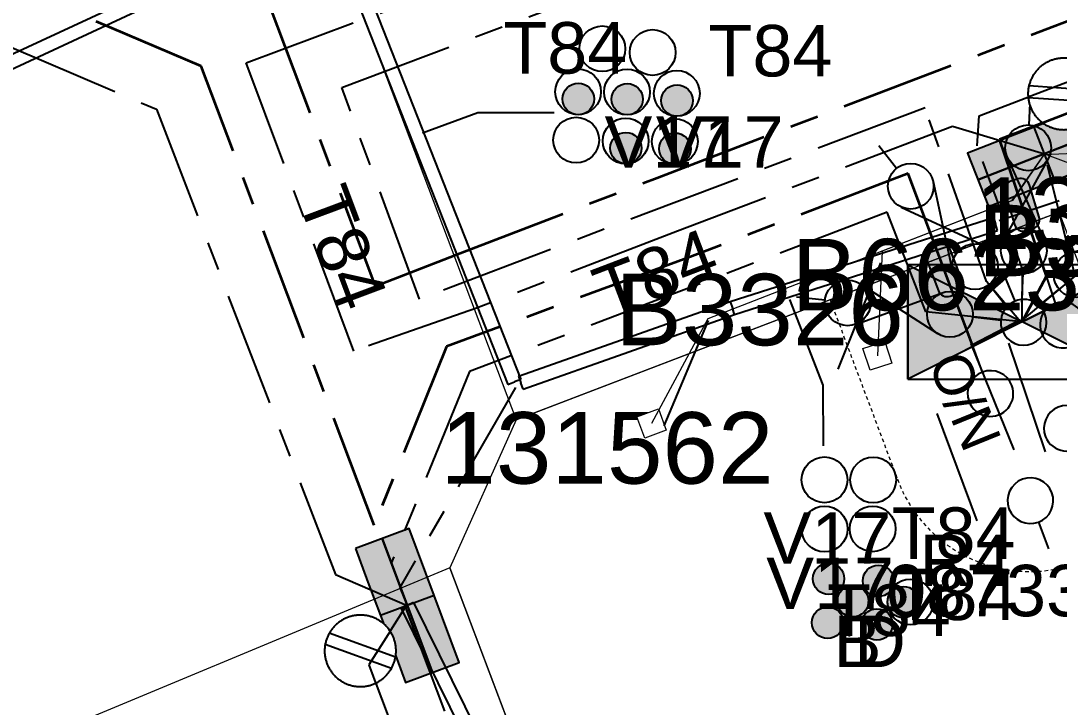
# Model space of a CAD drawing. Header units: metres. Extents: x 0 to 310918, y 0 to 6270107.
# Drawn here: x 310169.14 to 310205.46, y 6269741.72 to 6269765.73 of the extents above; entities that cross this region are included whole.
import ezdxf
from ezdxf import colors
from ezdxf.entities.mleader import LeaderData, LeaderLine
from ezdxf.enums import TextEntityAlignment as Align
from ezdxf.math import Vec2, Vec3

# ---------------------------------------------------------------- set-up
doc = ezdxf.new("R2010")
doc.units = ezdxf.units.M
for name, pattern in [('Cable Exist UG', [7, 4, -1, 1, -1]), ('DASHED', [19.05, 12.7, -6.35]), ('HIDDEN2', [0.1875, 0.125, -0.0625]), ('PHANTOMX2', [6.6, 3, -0.75, 0.2, -0.75, 0.2, -0.75, 0.2, -0.75])]:
    doc.linetypes.add(name, pattern=pattern)
doc.layers.get('0').update_dxf_attribs({"color": 6})
doc.layers.add('_User Miscellaneous12', color=252, linetype='Continuous', lineweight=13, plot=False, transparency=0.75)
for name, color, linetype, lineweight in [('_User_HV_Exist', 1, 'Continuous', 35), ('Cadastre Buildings_SP_EXT', 78, 'Continuous', 15), ('Cadastre Developer_SP_NEW', 92, 'Continuous', 15), ('Cadastre Other Property_SP_EXT', 138, 'DASHED', 15), ('Cadastre Roads_SP_EXT', 218, 'Continuous', 15), ('Mains_HV_EXT', 13, 'Continuous', 25), ('Mains_LV_EXT', 163, 'Continuous', 25), ('Mains_LV_SL_EXT', 135, 'Continuous', 25), ('Services_SP_EXT', 42, 'PHANTOMX2', 20)]:
    doc.layers.add(name, color=color, linetype=linetype, lineweight=lineweight)
for name, color, linetype in [('Duct_SP_EXT', 30, 'Continuous'), ('Equip_HV_EXT', 7, 'Continuous'), ('Equip_LV_EXT', 7, 'Continuous'), ('Sub_SP_EXT', 7, 'Continuous'), ('SupportsUG_SP_LV_EXT', 7, 'Continuous'), ('Trench_SP_EXT', 7, 'Continuous')]:
    doc.layers.add(name, color=color, linetype=linetype)
doc.styles.add('iecARIAL', font='arial.ttf', dxfattribs={"height": 2})
doc.styles.get("Standard").update_dxf_attribs({"font": 'arial.ttf'})
doc.styles.add('SWITCH_LABEL', font='arial.ttf', dxfattribs={"height": 2})

# ---------------------------------------------------------------- blocks, each defined once
blk = doc.blocks.new('SUB_PADMOUNT_EXT')
at = {"ltscale": 10}
h = blk.add_hatch(color=256, dxfattribs=at)
h.dxf.hatch_style = 1
h.paths.add_polyline_path([(4, -2), (0, 0), (4, 2)])
h.paths.add_polyline_path([(-4, -2), (-4, 2), (0, 0)])
blk.add_line((4, 2), (-4, -2))
blk.add_lwpolyline([(-4, -2), (4, -2), (4, 2), (-4, 2)], close=True)
at = {"ltscale": 10, "flags": 128}
for points in [[(-4, -2), (-4, 2), (0, 0)], [(4, -2), (0, 0), (4, 2)]]:
    blk.add_lwpolyline(points, close=True, dxfattribs=at)
at = {"flags": 8}
blk.add_attdef('ASSET_NUM', text='', height=2.5, dxfattribs=at).set_placement((0, 5), align=Align.MIDDLE_CENTER)
for tag, flags, p in [('STREET_CODE', 9, (1.5, 0)), ('OPERATING_VOLTAGE', 9, (1.5, -0.4)), ('NO_PHASES', 9, (1.5, -0.2)), ('ORIENTATION', 9, (1.5, -0.6)), ('OWNED_BY', 9, (1.5, -0.8)), ('OPERATED_BY', 9, (1.5, -1)), ('CONSTRUCTED_VOLTAGE', 9, (1.5, -1.4)), ('MAINTAINED_BY', 9, (1.5, -1.2)), ('SECONDARY_VOLTAGE', 9, (1.5, -1.6)), ('STATE', 9, (1.5, -1.8)), ('SUBSTATION_TYPE', 9, (1.5, -2.2)), ('PARENT', 9, (1.5, -2)), ('USAGE', 9, (1.5, -2.4)), ('LEGEND', 9, (1.5, -2.6)), ('SUBURB', 9, (1.5, -2.8)), ('STREETNAME', 9, (1.5, -3)), ('LOCATION', 9, (1.5, -3.2)), ('Z', 1, (1.5, -3.6)), ('NOTES', 9, (1.5, -3.4))]:
    blk.add_attdef(tag, text='', height=0.2, dxfattribs=dict(flags=flags)).set_placement(p, align=Align.MIDDLE_LEFT)
blk = doc.blocks.new('PILLAR_EXT')
blk.add_hatch(color=256).paths.add_polyline_path([(-2.5, 1), (-2.5, -1), (2.5, -1), (2.5, 1)])
for p, q in [((0, 1), (0, -1)), ((-2.5, 0), (2.5, 0))]:
    blk.add_line(p, q)
at = {"ltscale": 10}
blk.add_line((2.5, 0), (-2.5, 0), dxfattribs=at)
blk.add_lwpolyline([(-2.5, -1), (-1.25, -1), (1.25, -1), (2.5, -1), (2.5, 1), (-2.5, 1)], close=True)
at = {"width": 0.9, "flags": 8}
blk.add_attdef('ASSET_NUM', text='', height=2, rotation=90, dxfattribs=at).set_placement((-2, 4), align=Align.MIDDLE_LEFT)
for tag, p, flags in [('OWNED_BY', (0, -0.2), 9), ('STATE', (0, -0.4), 9), ('SUPPORT_TYPE', (0, -0.6), 9), ('USAGE', (0, -0.8), 9), ('LEGEND', (0, -1), 9), ('LOCATION', (0, -1.2), 9), ('NOTES', (0, -1.4), 9), ('PARENT', (0, -1.6), 9), ('STREETNAME', (0, -1.8), 9), ('SUBURB', (0, -2), 1)]:
    blk.add_attdef(tag, p, '', height=0.2, dxfattribs=dict(flags=flags))
blk = doc.blocks.new('DUCT_EXT')
blk.add_circle((0, 0.8), 0.8)
at = {"flags": 1}
blk.add_attdef('Z', (0, 0), '', height=0.2, dxfattribs=at)
at = {"flags": 9}
for tag, p in [('DUCT_CODE', (0, 0)), ('XSECT_TYPE', (0, -0.2)), ('FB_REFERENCE', (0, -0.4)), ('STATE', (0, -0.6)), ('NOTES', (0, -0.8))]:
    blk.add_attdef(tag, text='', height=0.2, dxfattribs=at).set_placement(p, align=Align.MIDDLE_LEFT)
blk = doc.blocks.new('CCP_EXT')
at = {"flags": 9}
for tag, p in [('OWNED_BY', (0, -1)), ('USAGE', (0, -1.2)), ('LEGEND', (0, -1.4)), ('STATE', (0, -1.8)), ('LIFE_SUPPORT', (0, -1.6)), ('NOTES', (0, -2))]:
    blk.add_attdef(tag, text='', height=0.2, dxfattribs=at).set_placement(p, align=Align.MIDDLE_LEFT)
at = {"transparency": 33554651}
blk.add_wipeout([(0, 0.566), (0.566, 0), (0, -0.566), (-0.566, 0)], dxfattribs=at)
blk.add_lwpolyline([(-0.566, 0), (0, 0.566), (0.566, 0), (0, -0.566), (-0.566, 0)])
at = {"flags": 1}
blk.add_attdef('Z', (0, 0), '', height=0.2, dxfattribs=at)
at = {"flags": 9}
for tag, p in [('CCP_TYPE', (0, 0)), ('CONSTRUCTED_VOLTAGE', (0, -0.2)), ('NO_PHASES', (0, -0.4)), ('OPERATING_VOLTAGE', (0, -0.6)), ('ORIENTATION', (0, -0.8))]:
    blk.add_attdef(tag, text='', height=0.2, dxfattribs=at).set_placement(p, align=Align.MIDDLE_LEFT)
blk = doc.blocks.new('HV_STJ_EXT')
h = blk.add_hatch(color=256)
edge = h.paths.add_edge_path()
edge.add_ellipse((-0.586, 0.131), major_axis=(0.226, 0.226), ratio=1, start_angle=45, end_angle=135)
edge.add_line((-0.906, 0.131), (-0.906, -0.131))
edge.add_ellipse((-0.586, -0.131), major_axis=(0.226, 0.226), ratio=1, start_angle=135, end_angle=225)
edge.add_line((-0.586, -0.451), (0.586, -0.451))
edge.add_ellipse((0.586, -0.131), major_axis=(-0.226, 0.226), ratio=1, start_angle=135, end_angle=225)
edge.add_line((0.906, -0.131), (0.906, 0.131))
edge.add_ellipse((0.586, 0.131), major_axis=(-0.226, 0.226), ratio=1, start_angle=225, end_angle=315)
edge.add_line((0.586, 0.451), (-0.586, 0.451))
blk.add_lwpolyline([(-0.906, 0.131), (-0.906, -0.131, 0.414214), (-0.586, -0.451), (0.586, -0.451, 0.414214), (0.906, -0.131), (0.906, 0.131, 0.414214), (0.586, 0.451), (-0.586, 0.451, 0.414214)], format="xyb", close=True)
for tag, flags, p in [('ORIENTATION', 9, (1.5, 0)), ('USAGE', 9, (1.5, -0.2)), ('LEGEND', 9, (1.5, -0.4)), ('Z', 1, (1.5, -0.8)), ('NOTES', 9, (1.5, -0.6))]:
    blk.add_attdef(tag, text='', height=0.2, dxfattribs=dict(flags=flags)).set_placement(p, align=Align.MIDDLE_LEFT)
blk = doc.blocks.new('LV_UG_DFUSE_CLOSED_EXT')
for points in [[(5.04, 0.726), (2.156, -0.717)], [(5.049, -0.707), (2.156, 0.717)], [(1, 0), (0, 0)], [(6.2, 0.013), (7.2, 0.013)]]:
    blk.add_lwpolyline(points)
for centre in [(1.8, 0), (5.4, 0.011)]:
    blk.add_circle(centre, 0.8)
at = {"flags": 9}
for tag, p in [('ACTUAL_STATUS', (0, 0)), ('CONSTRUCTED_VOLTAGE', (0, -0.2)), ('NO_PHASES', (0, -0.4)), ('OPERATING_VOLTAGE', (0, -0.6)), ('ORIENTATION', (0, -0.8)), ('STATE', (0, -1)), ('SWITCH_TYPE', (0, -1.2)), ('USAGE', (0, -1.4)), ('NOTES', (0, -1.6))]:
    blk.add_attdef(tag, text='', height=0.2, dxfattribs=at).set_placement(p, align=Align.MIDDLE_LEFT)
at = {"flags": 1}
blk.add_attdef('Z', (0, 0), '', height=0.2, dxfattribs=at)
blk = doc.blocks.new('LV_UG_LINKS_CLOSED_EXT')
at = {"layer": 'Equip_LV_EXT'}
for tag, flags, p in [('ACTUAL_STATUS', 9, (3, -2)), ('CONSTRUCTED_VOLTAGE', 9, (3, -2.2)), ('OPERATING_VOLTAGE', 9, (3, -2.6)), ('NO_PHASES', 9, (3, -2.4)), ('ORIENTATION', 9, (3, -2.8)), ('STATE', 9, (3, -3)), ('SWITCH_TYPE', 9, (3, -3.2)), ('USAGE', 9, (3, -3.4)), ('NOTES', 9, (3, -3.6)), ('OWNED_BY', 9, (3, -3.8)), ('OPERATED_BY', 9, (3, -4)), ('MAINTAINED_BY', 9, (3, -4.2)), ('NUMBER_OF_PHASES', 9, (3, -4.4)), ('TYPE', 9, (3, -4.6)), ('Z', 1, (3, -4.8))]:
    blk.add_attdef(tag, text='', height=0.2, dxfattribs=dict(at, flags=flags)).set_placement(p, align=Align.MIDDLE_LEFT)
at = {"transparency": 33554651}
blk.add_wipeout([(4, 1.25), (3.969, 1.25), (3.939, 1.248), (3.908, 1.247), (3.877, 1.244), (3.847, 1.241), (3.817, 1.236), (3.786, 1.232), (3.756, 1.226), (3.726, 1.22), (3.696, 1.213), (3.667, 1.205), (3.637, 1.196), (3.608, 1.187), (3.579, 1.177), (3.55, 1.166), (3.522, 1.155), (3.493, 1.143), (3.466, 1.13), (3.438, 1.117), (3.411, 1.102), (3.384, 1.088), (3.357, 1.072), (3.331, 1.056), (3.306, 1.039), (3.28, 1.022), (3.255, 1.004), (3.231, 0.985), (3.207, 0.966), (3.184, 0.947), (3.161, 0.926), (3.138, 0.905), (3.116, 0.884), (3.095, 0.862), (3.074, 0.839), (3.053, 0.816), (3.034, 0.793), (3.015, 0.769), (2.996, 0.745), (2.978, 0.72), (2.961, 0.694), (2.944, 0.669), (2.928, 0.643), (2.912, 0.616), (2.898, 0.589), (2.883, 0.562), (2.87, 0.534), (2.857, 0.507), (2.845, 0.478), (2.834, 0.45), (2.823, 0.421), (2.813, 0.392), (2.804, 0.363), (2.795, 0.333), (2.787, 0.304), (2.78, 0.274), (2.774, 0.244), (2.768, 0.214), (2.764, 0.183), (2.759, 0.153), (2.756, 0.123), (2.753, 0.092), (2.752, 0.061), (2.75, 0.031), (2.75, 0), (2.75, -0.031), (2.752, -0.061), (2.753, -0.092), (2.756, -0.123), (2.759, -0.153), (2.764, -0.183), (2.768, -0.214), (2.774, -0.244), (2.78, -0.274), (2.787, -0.304), (2.795, -0.333), (2.804, -0.363), (2.813, -0.392), (2.823, -0.421), (2.834, -0.45), (2.845, -0.478), (2.857, -0.507), (2.87, -0.534), (2.883, -0.562), (2.898, -0.589), (2.912, -0.616), (2.928, -0.643), (2.944, -0.669), (2.961, -0.694), (2.978, -0.72), (2.996, -0.745), (3.015, -0.769), (3.034, -0.793), (3.053, -0.816), (3.074, -0.839), (3.095, -0.862), (3.116, -0.884), (3.138, -0.905), (3.161, -0.926), (3.184, -0.947), (3.207, -0.966), (3.231, -0.985), (3.255, -1.004), (3.28, -1.022), (3.306, -1.039), (3.331, -1.056), (3.357, -1.072), (3.384, -1.088), (3.411, -1.102), (3.438, -1.117), (3.466, -1.13), (3.493, -1.143), (3.522, -1.155), (3.55, -1.166), (3.579, -1.177), (3.608, -1.187), (3.637, -1.196), (3.667, -1.205), (3.696, -1.213), (3.726, -1.22), (3.756, -1.226), (3.786, -1.232), (3.817, -1.236), (3.847, -1.241), (3.877, -1.244), (3.908, -1.247), (3.939, -1.248), (3.969, -1.25), (4, -1.25), (4.031, -1.25), (4.061, -1.248), (4.092, -1.247), (4.123, -1.244), (4.153, -1.241), (4.183, -1.236), (4.214, -1.232), (4.244, -1.226), (4.274, -1.22), (4.304, -1.213), (4.333, -1.205), (4.363, -1.196), (4.392, -1.187), (4.421, -1.177), (4.45, -1.166), (4.478, -1.155), (4.507, -1.143), (4.534, -1.13), (4.562, -1.117), (4.589, -1.102), (4.616, -1.088), (4.643, -1.072), (4.669, -1.056), (4.694, -1.039), (4.72, -1.022), (4.745, -1.004), (4.769, -0.985), (4.793, -0.966), (4.816, -0.947), (4.839, -0.926), (4.862, -0.905), (4.884, -0.884), (4.905, -0.862), (4.926, -0.839), (4.947, -0.816), (4.966, -0.793), (4.985, -0.769), (5.004, -0.745), (5.022, -0.72), (5.039, -0.694), (5.056, -0.669), (5.072, -0.643), (5.088, -0.616), (5.102, -0.589), (5.117, -0.562), (5.13, -0.534), (5.143, -0.507), (5.155, -0.478), (5.166, -0.45), (5.177, -0.421), (5.187, -0.392), (5.196, -0.363), (5.205, -0.333), (5.213, -0.304), (5.22, -0.274), (5.226, -0.244), (5.232, -0.214), (5.236, -0.183), (5.241, -0.153), (5.244, -0.123), (5.247, -0.092), (5.248, -0.061), (5.25, -0.031), (5.25, 0), (5.25, 0.031), (5.248, 0.061), (5.247, 0.092), (5.244, 0.123), (5.241, 0.153), (5.236, 0.183), (5.232, 0.214), (5.226, 0.244), (5.22, 0.274), (5.213, 0.304), (5.205, 0.333), (5.196, 0.363), (5.187, 0.392), (5.177, 0.421), (5.166, 0.45), (5.155, 0.478), (5.143, 0.507), (5.13, 0.534), (5.117, 0.562), (5.102, 0.589), (5.088, 0.616), (5.072, 0.643), (5.056, 0.669), (5.039, 0.694), (5.022, 0.72), (5.004, 0.745), (4.985, 0.769), (4.966, 0.793), (4.947, 0.816), (4.926, 0.839), (4.905, 0.862), (4.884, 0.884), (4.862, 0.905), (4.839, 0.926), (4.816, 0.947), (4.793, 0.966), (4.769, 0.985), (4.745, 1.004), (4.72, 1.022), (4.694, 1.039), (4.669, 1.056), (4.643, 1.072), (4.616, 1.088), (4.589, 1.102), (4.562, 1.117), (4.534, 1.13), (4.507, 1.143), (4.478, 1.155), (4.45, 1.166), (4.421, 1.177), (4.392, 1.187), (4.363, 1.196), (4.333, 1.205), (4.304, 1.213), (4.274, 1.22), (4.244, 1.226), (4.214, 1.232), (4.183, 1.236), (4.153, 1.241), (4.123, 1.244), (4.092, 1.247), (4.061, 1.248), (4.031, 1.25)], dxfattribs=at).dxf.layer = 'Equip_LV_EXT'
at = {"layer": 'Equip_LV_EXT'}
for p, q in [((3.792, 1.232), (3.792, -1.232)), ((4.208, 1.232), (4.208, -1.232))]:
    blk.add_line(p, q, dxfattribs=at)
at = {"layer": 'Equip_LV_EXT', "flags": 128}
blk.add_lwpolyline([(4, 1.25), (3.969, 1.25), (3.939, 1.248), (3.908, 1.247), (3.877, 1.244), (3.847, 1.241), (3.817, 1.236), (3.786, 1.232), (3.756, 1.226), (3.726, 1.22), (3.696, 1.213), (3.667, 1.205), (3.637, 1.196), (3.608, 1.187), (3.579, 1.177), (3.55, 1.166), (3.522, 1.155), (3.493, 1.143), (3.466, 1.13), (3.438, 1.117), (3.411, 1.102), (3.384, 1.088), (3.357, 1.072), (3.331, 1.056), (3.306, 1.039), (3.28, 1.022), (3.255, 1.004), (3.231, 0.985), (3.207, 0.966), (3.184, 0.947), (3.161, 0.926), (3.138, 0.905), (3.116, 0.884), (3.095, 0.862), (3.074, 0.839), (3.053, 0.816), (3.034, 0.793), (3.015, 0.769), (2.996, 0.745), (2.978, 0.72), (2.961, 0.694), (2.944, 0.669), (2.928, 0.643), (2.912, 0.616), (2.898, 0.589), (2.883, 0.562), (2.87, 0.534), (2.857, 0.507), (2.845, 0.478), (2.834, 0.45), (2.823, 0.421), (2.813, 0.392), (2.804, 0.363), (2.795, 0.333), (2.787, 0.304), (2.78, 0.274), (2.774, 0.244), (2.768, 0.214), (2.764, 0.183), (2.759, 0.153), (2.756, 0.123), (2.753, 0.092), (2.752, 0.061), (2.75, 0.031), (2.75, 0), (2.75, -0.031), (2.752, -0.061), (2.753, -0.092), (2.756, -0.123), (2.759, -0.153), (2.764, -0.183), (2.768, -0.214), (2.774, -0.244), (2.78, -0.274), (2.787, -0.304), (2.795, -0.333), (2.804, -0.363), (2.813, -0.392), (2.823, -0.421), (2.834, -0.45), (2.845, -0.478), (2.857, -0.507), (2.87, -0.534), (2.883, -0.562), (2.898, -0.589), (2.912, -0.616), (2.928, -0.643), (2.944, -0.669), (2.961, -0.694), (2.978, -0.72), (2.996, -0.745), (3.015, -0.769), (3.034, -0.793), (3.053, -0.816), (3.074, -0.839), (3.095, -0.862), (3.116, -0.884), (3.138, -0.905), (3.161, -0.926), (3.184, -0.947), (3.207, -0.966), (3.231, -0.985), (3.255, -1.004), (3.28, -1.022), (3.306, -1.039), (3.331, -1.056), (3.357, -1.072), (3.384, -1.088), (3.411, -1.102), (3.438, -1.117), (3.466, -1.13), (3.493, -1.143), (3.522, -1.155), (3.55, -1.166), (3.579, -1.177), (3.608, -1.187), (3.637, -1.196), (3.667, -1.205), (3.696, -1.213), (3.726, -1.22), (3.756, -1.226), (3.786, -1.232), (3.817, -1.236), (3.847, -1.241), (3.877, -1.244), (3.908, -1.247), (3.939, -1.248), (3.969, -1.25), (4, -1.25), (4.031, -1.25), (4.061, -1.248), (4.092, -1.247), (4.123, -1.244), (4.153, -1.241), (4.183, -1.236), (4.214, -1.232), (4.244, -1.226), (4.274, -1.22), (4.304, -1.213), (4.333, -1.205), (4.363, -1.196), (4.392, -1.187), (4.421, -1.177), (4.45, -1.166), (4.478, -1.155), (4.507, -1.143), (4.534, -1.13), (4.562, -1.117), (4.589, -1.102), (4.616, -1.088), (4.643, -1.072), (4.669, -1.056), (4.694, -1.039), (4.72, -1.022), (4.745, -1.004), (4.769, -0.985), (4.793, -0.966), (4.816, -0.947), (4.839, -0.926), (4.862, -0.905), (4.884, -0.884), (4.905, -0.862), (4.926, -0.839), (4.947, -0.816), (4.966, -0.793), (4.985, -0.769), (5.004, -0.745), (5.022, -0.72), (5.039, -0.694), (5.056, -0.669), (5.072, -0.643), (5.088, -0.616), (5.102, -0.589), (5.117, -0.562), (5.13, -0.534), (5.143, -0.507), (5.155, -0.478), (5.166, -0.45), (5.177, -0.421), (5.187, -0.392), (5.196, -0.363), (5.205, -0.333), (5.213, -0.304), (5.22, -0.274), (5.226, -0.244), (5.232, -0.214), (5.236, -0.183), (5.241, -0.153), (5.244, -0.123), (5.247, -0.092), (5.248, -0.061), (5.25, -0.031), (5.25, 0), (5.25, 0.031), (5.248, 0.061), (5.247, 0.092), (5.244, 0.123), (5.241, 0.153), (5.236, 0.183), (5.232, 0.214), (5.226, 0.244), (5.22, 0.274), (5.213, 0.304), (5.205, 0.333), (5.196, 0.363), (5.187, 0.392), (5.177, 0.421), (5.166, 0.45), (5.155, 0.478), (5.143, 0.507), (5.13, 0.534), (5.117, 0.562), (5.102, 0.589), (5.088, 0.616), (5.072, 0.643), (5.056, 0.669), (5.039, 0.694), (5.022, 0.72), (5.004, 0.745), (4.985, 0.769), (4.966, 0.793), (4.947, 0.816), (4.926, 0.839), (4.905, 0.862), (4.884, 0.884), (4.862, 0.905), (4.839, 0.926), (4.816, 0.947), (4.793, 0.966), (4.769, 0.985), (4.745, 1.004), (4.72, 1.022), (4.694, 1.039), (4.669, 1.056), (4.643, 1.072), (4.616, 1.088), (4.589, 1.102), (4.562, 1.117), (4.534, 1.13), (4.507, 1.143), (4.478, 1.155), (4.45, 1.166), (4.421, 1.177), (4.392, 1.187), (4.363, 1.196), (4.333, 1.205), (4.304, 1.213), (4.274, 1.22), (4.244, 1.226), (4.214, 1.232), (4.183, 1.236), (4.153, 1.241), (4.123, 1.244), (4.092, 1.247), (4.061, 1.248), (4.031, 1.25)], close=True, dxfattribs=at)
blk = doc.blocks.new('SWG_HOLEC_SU_EXT')
blk.add_line((1.8, -2), (5.8, -2))
for points in [[(1.8, -0.8, 1), (1.8, 0.8, 1)], [(5.8, -0.8, 1), (5.8, 0.8, 1)]]:
    blk.add_lwpolyline(points, format="xyb", close=True)
for points in [[(1, 0), (0, 0)], [(6.6, 0), (7.6, 0)]]:
    blk.add_lwpolyline(points)
at = {"style": 'SWITCH_LABEL', "flags": 8}
blk.add_attdef('ASSET_NUM', text='', height=2.5, rotation=179.9544, dxfattribs=at).set_placement((-2.4, 0), align=Align.MIDDLE_LEFT)
at = {"flags": 1}
blk.add_attdef('Z', (0, 0), '', height=0.2, dxfattribs=at)
at = {"flags": 9}
for tag, p in [('ACTUAL_STATUS', (0, -0.4)), ('CONSTRUCTED_VOLTAGE', (0, -0.6)), ('NO_PHASES', (0, -0.8)), ('OPERATING_VOLTAGE', (0, -1)), ('ORIENTATION', (0, -1.2)), ('OWNED_BY', (0, -1.4)), ('STATE', (0, -1.8)), ('PARENT', (0, -1.6)), ('SWITCH_TYPE', (0, -2)), ('USAGE', (0, -2.2)), ('STREETNAME', (0, -2.6)), ('LOCATION', (0, -2.4)), ('SUBURB', (0, -2.8)), ('NOTES', (0, -3))]:
    blk.add_attdef(tag, text='', height=0.2, dxfattribs=at).set_placement(p, align=Align.MIDDLE_LEFT)
at = {"style": 'SWITCH_LABEL', "flags": 9}
blk.add_attdef('STREET_CODE', text='', height=0.2, dxfattribs=at).set_placement((0, -0.2), align=Align.MIDDLE_LEFT)
blk = doc.blocks.new('SWG_HOLEC_SU_NO_EXT')
blk.add_line((1.8, -2), (5.8, -2))
for points in [[(1.8, -0.8, 1), (1.8, 0.8, 1)], [(5.8, -0.8, 1), (5.8, 0.8, 1)]]:
    blk.add_lwpolyline(points, format="xyb", close=True)
for points in [[(1, 0), (0, 0)], [(6.6, 0), (7.6, 0)]]:
    blk.add_lwpolyline(points)
at = {"insert": (5.311, -3.639), "char_height": 1.4, "width": 3.88632, "attachment_point": 1, "rotation": 180}
blk.add_mtext('{\\fArial|b0|i0|c0|p34;N/O}', dxfattribs=at)
at = {"style": 'SWITCH_LABEL', "flags": 8}
blk.add_attdef('ASSET_NUM', text='', height=2.5, rotation=179.9544, dxfattribs=at).set_placement((-2.4, 0), align=Align.MIDDLE_LEFT)
at = {"flags": 1}
blk.add_attdef('Z', (0, 0), '', height=0.2, dxfattribs=at)
at = {"flags": 9}
for tag, p in [('ACTUAL_STATUS', (0, -0.4)), ('CONSTRUCTED_VOLTAGE', (0, -0.6)), ('NO_PHASES', (0, -0.8)), ('OPERATING_VOLTAGE', (0, -1)), ('ORIENTATION', (0, -1.2)), ('OWNED_BY', (0, -1.4)), ('STATE', (0, -1.8)), ('PARENT', (0, -1.6)), ('SWITCH_TYPE', (0, -2)), ('USAGE', (0, -2.2)), ('STREETNAME', (0, -2.6)), ('LOCATION', (0, -2.4)), ('SUBURB', (0, -2.8)), ('NOTES', (0, -3))]:
    blk.add_attdef(tag, text='', height=0.2, dxfattribs=at).set_placement(p, align=Align.MIDDLE_LEFT)
at = {"style": 'SWITCH_LABEL', "flags": 9}
blk.add_attdef('STREET_CODE', text='', height=0.2, dxfattribs=at).set_placement((0, -0.2), align=Align.MIDDLE_LEFT)
blk = doc.blocks.new('CABLE_LARGE_EXT')
h = blk.add_hatch(color=256)
edge = h.paths.add_edge_path()
edge.add_arc((0, 0.55), 0.55, 0, 360)
blk.add_circle((0, 0.55), 0.55)
at = {"flags": 1}
blk.add_attdef('Z', (0, 0), '', height=0.2, dxfattribs=at)
at = {"flags": 9}
for tag, p in [('COND_CODE', (0, 0)), ('STATE', (0, -0.4)), ('FB_REFERENCE', (0, -0.2)), ('XSECT_SIZE', (0, -0.6)), ('NOTES', (0, -0.8))]:
    blk.add_attdef(tag, text='', height=0.2, dxfattribs=at).set_placement(p, align=Align.MIDDLE_LEFT)

msp = doc.modelspace()

# ---------------------------------------------------------------- linework, layer by layer
at = {"layer": '_User Miscellaneous12'}
msp.add_lwpolyline([(310204.941, 6269761.078), (310211.24, 6269758.717)], dxfattribs=at)
at = {"layer": '_User_HV_Exist', "linetype": 'Cable Exist UG'}
for points in [[(310204.159, 6269755.2), (310205.006, 6269756.796), (310204.152, 6269759.292)], [(310204.097, 6269755.262), (310202.422, 6269754.381), (310201.442, 6269756.996)]]:
    msp.add_lwpolyline(points, dxfattribs=at)
at = {"layer": 'Cadastre Roads_SP_EXT', "linetype": 'Continuous'}
msp.add_lwpolyline([(310184.149, 6269746.601), (310167.733, 6269739.773), (310174.832, 6269720.996), (310184.724, 6269724.78), (310197.132, 6269692.318), (310203.42, 6269695.628), (310184.149, 6269746.601)], close=True, dxfattribs=at)
at = {"layer": 'Duct_SP_EXT'}
for p, q in [((310162.298, 6269761.517), (310177.299, 6269768.517)), ((310162.501, 6269761.083), (310177.502, 6269768.083)), ((310180.923, 6269767.688), (310186.623, 6269753.188)), ((310180.477, 6269767.512), (310186.177, 6269753.012)), ((310193.949, 6269755.911), (310203.151, 6269758.854)), ((310203.151, 6269758.854), (310203.224, 6269758.626)), ((310203.297, 6269758.397), (310203.224, 6269758.626)), ((310194.102, 6269755.456), (310203.297, 6269758.397)), ((310186.551, 6269753.297), (310193.949, 6269755.911)), ((310193.949, 6269755.911), (310194.025, 6269755.684)), ((310194.102, 6269755.456), (310194.025, 6269755.684)), ((310186.711, 6269752.844), (310194.102, 6269755.456)), ((310186.177, 6269753.012), (310186.4, 6269753.1)), ((310186.623, 6269753.188), (310186.4, 6269753.1)), ((310186.551, 6269753.297), (310186.631, 6269753.07)), ((310186.711, 6269752.844), (310186.631, 6269753.07)), ((310182.873, 6269745.388), (310189.881, 6269731.175))]:
    msp.add_line(p, q, dxfattribs=at)
for points in [[(310187.79, 6269762.511), (310185.118, 6269762.511), (310183.194, 6269761.8)], [(310197.21, 6269750.863), (310197.197, 6269752.985), (310196.036, 6269755.977)], [(310198.118, 6269744.196), (310198.123, 6269744.993)]]:
    msp.add_lwpolyline(points, dxfattribs=at)
at = {"layer": 'Mains_HV_EXT', "linetype": 'Cable Exist UG'}
for points in [[(310204.159, 6269755.2), (310205.006, 6269756.796), (310204.152, 6269759.292)], [(310204.097, 6269755.262), (310202.422, 6269754.381), (310201.442, 6269756.996)]]:
    msp.add_lwpolyline(points, dxfattribs=at)
at = {"layer": 'Mains_LV_EXT', "linetype": 'Cable Exist UG'}
msp.add_lwpolyline([(310204.097, 6269755.199), (310206.014, 6269756.799), (310204.941, 6269761.078)], dxfattribs=at)
at = {"layer": 'Trench_SP_EXT', "linetype": 'Cable Exist UG'}
for points in [[(310205.455, 6269759.438), (310203.351, 6269758.735)], [(310204.267, 6269759.005), (310204.55, 6269758.304)], [(310186.436, 6269752.9), (310182.392, 6269745.907), (310182.657, 6269745.282)]]:
    msp.add_lwpolyline(points, dxfattribs=at)

# ---------------------------------------------------------------- block references
at = {"layer": 'Duct_SP_EXT'}
for name, p, rotation in [('DUCT_EXT', (310189.482, 6269763.95), 0.4163618577934472), ('DUCT_EXT', (310191.241, 6269763.819), 0.4163618577934472), ('DUCT_EXT', (310188.636, 6269762.445), 0.4163618577934472), ('DUCT_EXT', (310190.346, 6269762.437), 0.4163618577934472), ('DUCT_EXT', (310192.088, 6269762.39), 0.4163618577934472), ('DUCT_EXT', (310188.568, 6269760.757), 0.4163618577934472), ('DUCT_EXT', (310190.3, 6269760.726), 0.4163618577934472), ('DUCT_EXT', (310192.019, 6269760.705), 0.4163618577934472), ('DUCT_EXT', (310196.447, 6269749.674), 270.0936718839433), ('DUCT_EXT', (310198.149, 6269749.671), 270.0936718839433), ('DUCT_EXT', (310196.45, 6269747.956), 270.0936718839433), ('DUCT_EXT', (310198.13, 6269747.959), 270.0936718839433), ('CABLE_LARGE_EXT', (310196.839, 6269746.215), 270.0930737078382), ('CABLE_LARGE_EXT', (310198.583, 6269746.15), 269.3730259153103), ('DUCT_EXT', (310199.454, 6269745.399), 270.5490723705184), ('CABLE_LARGE_EXT', (310197.688, 6269745.431), 270.0579620359666), ('CABLE_LARGE_EXT', (310199.454, 6269745.399), 270.1327105279442), ('CABLE_LARGE_EXT', (310196.808, 6269744.678), 270.5086930899544), ('CABLE_LARGE_EXT', (310198.53, 6269744.619), 270.0579620359666)]:
    msp.add_blockref(name, p, dxfattribs=dict(at, rotation=rotation))
for p in [(310188.636, 6269762.445), (310190.347, 6269762.437), (310192.089, 6269762.39), (310190.3, 6269760.726), (310192.019, 6269760.705)]:
    msp.add_blockref('CABLE_LARGE_EXT', p, dxfattribs=at)
at = {"layer": 'Equip_HV_EXT'}
for p, rotation in [((310204.152, 6269759.292), 107.0081619020755), ((310201.442, 6269756.996), 110.7613551359137)]:
    msp.add_blockref('HV_STJ_EXT', p, dxfattribs=dict(at, rotation=rotation))
ref = msp.add_blockref('SWG_HOLEC_SU_EXT', (310205.006, 6269756.796), dxfattribs=dict(at, rotation=288.6583419980125))
ref.add_attrib('ASSET_NUM', 'B3324', dxfattribs={"layer": '0', "height": 2.5, "style": 'SWITCH_LABEL'}).set_placement((310202.607, 6269758.046), align=Align.MIDDLE_LEFT)
at = {"layer": 'Equip_LV_EXT'}
for p, rotation in [((310204.136, 6269755.892), 87.4130945418479), ((310203.629, 6269755.72), 128.4389559807561), ((310204.667, 6269755.714), 39.07819879741923)]:
    msp.add_blockref('LV_UG_DFUSE_CLOSED_EXT', p, dxfattribs=dict(at, rotation=rotation))
at = {"layer": 'Services_SP_EXT', "rotation": 63.43924652594416}
msp.add_blockref('CCP_EXT', (310199.099, 6269754.012), dxfattribs=at)
at = {"layer": 'Sub_SP_EXT'}
ref = msp.add_blockref('SUB_PADMOUNT_EXT', (310204.159, 6269755.199), dxfattribs=at)
ref.add_attrib('ASSET_NUM', '33759', dxfattribs={"layer": '0', "height": 3.5}).set_placement((310206.159, 6269755.449), align=Align.TOP_LEFT)
at = {"layer": 'SupportsUG_SP_LV_EXT'}
ref = msp.add_blockref('PILLAR_EXT', (310204.941, 6269761.078), dxfattribs=dict(at, rotation=201.4392466674448))
ref.add_attrib('ASSET_NUM', '131539', dxfattribs={"layer": '0', "height": 2.5, "style": 'iecARIAL'}).set_placement((310202.506, 6269759.003), align=Align.MIDDLE_LEFT)
ref = msp.add_blockref('PILLAR_EXT', (310182.657, 6269745.282), dxfattribs=dict(at, rotation=290.5125281287212))
ref.add_attrib('ASSET_NUM', '131562', dxfattribs={"layer": '0', "height": 2.5, "style": 'iecARIAL'}).set_placement((310183.812, 6269750.793), align=Align.MIDDLE_LEFT)

# ---------------------------------------------------------------- texts
at = {"layer": 'Cadastre Other Property_SP_EXT'}
msp.add_text('087334', height=1.8, dxfattribs=at).set_placement((310199.401, 6269744.905))
at = {"layer": 'Duct_SP_EXT'}
for s, p in [('T84', (310186.015, 6269763.882)), ('T84', (310193.19, 6269763.783)), ('V17', (310189.553, 6269760.593)), ('V17', (310191.347, 6269760.593)), ('T84', (310199.594, 6269746.912)), ('V17', (310195.11, 6269746.741)), ('R4', (310200.568, 6269745.962)), ('V17', (310195.207, 6269745.157)), ('T84', (310199.661, 6269744.772)), ('T84', (310197.335, 6269744.22)), ('B', (310197.565, 6269743.127)), ('D', (310198.277, 6269743.13))]:
    msp.add_text(s, height=1.8, dxfattribs=at).set_placement(p)
at = {"layer": 'Mains_LV_EXT'}
for rotation, p in [(290.5141, (310178.795, 6269759.514)), (20.8661, (310189.636, 6269755.291))]:
    msp.add_text('T84', height=1.8, rotation=rotation, dxfattribs=at).set_placement(p)

# ---------------------------------------------------------------- next in the draw order: linework, layer by layer
at = {"layer": '_User Miscellaneous12'}
msp.add_lwpolyline([(310204.941, 6269761.078), (310203.826, 6269759.447), (310199.264, 6269757.677), (310199.099, 6269754.013)], dxfattribs=at)
at = {"layer": 'Cadastre Other Property_SP_EXT', "linetype": 'HIDDEN2'}
msp.add_lwpolyline([(310209.273, 6269760.498), (310197.44, 6269755.97), (310199.797, 6269749.7), (310199.797, 6269749.7, 0.423723), (310206.256, 6269746.826), (310206.256, 6269746.826), (310208.823, 6269747.812), (310208.823, 6269747.812, 0.412733), (310211.697, 6269754.272), (310211.697, 6269754.272), (310209.273, 6269760.498)], format="xyb", close=True, dxfattribs=at)
at = {"layer": 'Trench_SP_EXT', "linetype": 'Cable Exist UG'}
msp.add_lwpolyline([(310199.204, 6269757.261), (310197.583, 6269753.214)], dxfattribs=at)

# ---------------------------------------------------------------- next in the draw order: block references
at = {"layer": 'Equip_HV_EXT'}
ref = msp.add_blockref('SWG_HOLEC_SU_NO_EXT', (310203.535, 6269756.853), dxfattribs=dict(at, rotation=292.1262928126074))
ref.add_attrib('ASSET_NUM', 'B6623', dxfattribs={"layer": '0', "height": 2.5, "style": 'SWITCH_LABEL'}).set_placement((310201.136, 6269758.103), align=Align.TOP_CENTER)
at = {"layer": 'Equip_LV_EXT'}
for name, p, rotation in [('LV_UG_DFUSE_CLOSED_EXT', (310203.421, 6269755.259), 173.4379691389749), ('LV_UG_LINKS_CLOSED_EXT', (310182.377, 6269747.457), 250.0824850617239)]:
    msp.add_blockref(name, p, dxfattribs=dict(at, rotation=rotation))
at = {"layer": 'Services_SP_EXT', "rotation": 65.2585832366964}
msp.add_blockref('CCP_EXT', (310191.199, 6269751.646), dxfattribs=at)

# ---------------------------------------------------------------- next in the draw order: linework, layer by layer
at = {"layer": '_User Miscellaneous12'}
msp.add_lwpolyline([(310204.93, 6269761.061), (310203.784, 6269759.431), (310193.163, 6269755.301), (310191.199, 6269751.646)], dxfattribs=at)
at = {"layer": '_User_HV_Exist', "linetype": 'Cable Exist UG'}
msp.add_lwpolyline([(310201.442, 6269756.996), (310200.171, 6269760.389), (310200.171, 6269760.389), (310192.466, 6269757.44), (310184.029, 6269754.337), (310181.504, 6269748.086), (310181.504, 6269748.086), (310175.454, 6269764.141), (310170.311, 6269766.333), (310167.232, 6269774.394), (310152.867, 6269812.007), (310149.811, 6269820.006), (310152.441, 6269825.886), (310152.441, 6269825.886), (310108.226, 6269808.89), (310108.881, 6269807.063)], dxfattribs=at)
at = {"layer": 'Cadastre Buildings_SP_EXT', "linetype": 'Continuous'}
msp.add_lwpolyline([(310216.228, 6269730.862), (310205.456, 6269759.037), (310186.465, 6269751.771), (310184.149, 6269746.601), (310193.404, 6269722.121), (310216.228, 6269730.862)], close=True, dxfattribs=at)
at = {"layer": 'Cadastre Roads_SP_EXT', "linetype": 'Continuous'}
msp.add_lwpolyline([(310486.162, 6269866.446), (310479.867, 6269883.098), (310180.172, 6269768.419), (310186.465, 6269751.771), (310486.162, 6269866.446)], close=True, dxfattribs=at)
at = {"layer": 'Duct_SP_EXT'}
for p, q in [((310182.442, 6269745.176), (310182.657, 6269745.282)), ((310182.442, 6269745.176), (310189.437, 6269730.989)), ((310182.873, 6269745.388), (310182.657, 6269745.282))]:
    msp.add_line(p, q, dxfattribs=at)
at = {"layer": 'Mains_HV_EXT', "linetype": 'Cable Exist UG'}
msp.add_lwpolyline([(310201.442, 6269756.996), (310200.171, 6269760.389), (310200.171, 6269760.389), (310192.466, 6269757.44), (310184.029, 6269754.337), (310181.504, 6269748.086), (310181.504, 6269748.086), (310175.454, 6269764.141), (310170.311, 6269766.333), (310167.232, 6269774.394), (310152.867, 6269812.007), (310149.811, 6269820.006), (310152.441, 6269825.886), (310152.441, 6269825.886), (310108.226, 6269808.89), (310108.881, 6269807.063)], dxfattribs=at)
at = {"layer": 'Mains_LV_EXT', "linetype": 'Cable Exist UG'}
for points in [[(310166.495, 6269748.86), (310167.782, 6269751.3), (310167.782, 6269751.3), (310163.339, 6269762.905), (310168.746, 6269764.826), (310168.746, 6269764.826), (310173.884, 6269762.636), (310180.145, 6269746.365), (310182.657, 6269745.282)], [(310204.159, 6269755.2), (310200.79, 6269755.547), (310199.437, 6269759.037), (310199.437, 6269759.037), (310192.824, 6269756.506), (310184.836, 6269753.461), (310184.836, 6269753.461), (310182.091, 6269746.759), (310182.623, 6269745.361)], [(310182.625, 6269745.296), (310181.306, 6269743.202), (310181.306, 6269743.202), (310189.817, 6269720.866), (310190.592, 6269718.836), (310193.053, 6269717.999), (310193.053, 6269717.999), (310199.935, 6269699.194), (310198.757, 6269696.672), (310198.757, 6269696.672), (310200.277, 6269692.692), (310208.723, 6269689.089), (310226.881, 6269696.225), (310228.467, 6269698.698)]]:
    msp.add_lwpolyline(points, dxfattribs=at)
at = {"layer": 'Mains_LV_SL_EXT', "linetype": 'Cable Exist UG'}
msp.add_lwpolyline([(310182.545, 6269745.33), (310191.64, 6269721.284)], dxfattribs=at)
at = {"layer": 'Trench_SP_EXT', "linetype": 'Cable Exist UG'}
msp.add_lwpolyline([(310193.184, 6269755.248), (310191.467, 6269751.164)], dxfattribs=at)

# ---------------------------------------------------------------- next in the draw order: block references
at = {"layer": 'Equip_HV_EXT'}
ref = msp.add_blockref('SWG_HOLEC_SU_EXT', (310202.422, 6269754.381), dxfattribs=dict(at, rotation=290.438955683734))
ref.add_attrib('ASSET_NUM', 'B3326', dxfattribs={"layer": '0', "height": 2.5, "style": 'SWITCH_LABEL'}).set_placement((310200.023, 6269755.631), align=Align.MIDDLE_RIGHT)

# ---------------------------------------------------------------- next in the draw order: block references
at = {"layer": 'Equip_LV_EXT', "rotation": 86.03829815448992}
msp.add_blockref('LV_UG_LINKS_CLOSED_EXT', (310205.336, 6269759.181), dxfattribs=at)

# ---------------------------------------------------------------- next in the draw order: linework, layer by layer
at = {"layer": '_User Miscellaneous12'}
msp.add_lwpolyline([(310204.922, 6269761.05), (310207.3, 6269761.159), (310207.3, 6269761.159), (310216.897, 6269764.957), (310222.772, 6269763.567)], dxfattribs=at)
at = {"layer": '_User_HV_Exist', "linetype": 'Cable Exist UG'}
for points in [[(310107.254, 6269807.201), (310105.828, 6269811.195), (310105.828, 6269811.195), (310133.572, 6269821.816), (310135.524, 6269820.461), (310152.752, 6269827.08), (310155.872, 6269826.202), (310155.872, 6269826.202), (310153.061, 6269819.908), (310155.669, 6269813.077), (310170.035, 6269775.465), (310172.588, 6269768.5), (310177.838, 6269766.256), (310181.529, 6269756.454), (310184.359, 6269757.549), (310184.359, 6269757.549), (310191.394, 6269760.242), (310460.256, 6269863.001), (310456.806, 6269872.806)], [(310204.152, 6269759.292), (310203.366, 6269761.589), (310203.366, 6269761.589), (310249.431, 6269779.226)]]:
    msp.add_lwpolyline(points, dxfattribs=at)
at = {"layer": 'Mains_HV_EXT', "linetype": 'Cable Exist UG'}
for points in [[(310107.254, 6269807.201), (310105.828, 6269811.195), (310105.828, 6269811.195), (310133.572, 6269821.816), (310135.524, 6269820.461), (310152.752, 6269827.08), (310155.872, 6269826.202), (310155.872, 6269826.202), (310153.061, 6269819.908), (310155.669, 6269813.077), (310170.035, 6269775.465), (310172.588, 6269768.5), (310177.838, 6269766.256), (310181.529, 6269756.454), (310184.359, 6269757.549), (310184.359, 6269757.549), (310191.394, 6269760.242), (310460.256, 6269863.001), (310456.806, 6269872.806)], [(310204.152, 6269759.292), (310203.366, 6269761.589), (310203.366, 6269761.589), (310249.431, 6269779.226)]]:
    msp.add_lwpolyline(points, dxfattribs=at)
at = {"layer": 'Mains_LV_EXT', "linetype": 'Cable Exist UG'}
for points in [[(310204.097, 6269755.199), (310202.914, 6269756.612), (310200.763, 6269762.685), (310200.763, 6269762.685), (310183.084, 6269755.994), (310183.084, 6269755.994), (310180.362, 6269763.399), (310180.362, 6269763.399), (310203.414, 6269772.097), (310204.927, 6269771.423), (310204.927, 6269771.423), (310219.417, 6269776.852), (310219.527, 6269778.153), (310255.047, 6269791.83), (310255.998, 6269795.45), (310292.724, 6269809.517), (310295.292, 6269808.265), (310300.067, 6269810.167), (310301.544, 6269812.994)], [(310204.159, 6269755.2), (310204.17, 6269757.056), (310202.582, 6269761.354), (310202.65, 6269762.409), (310202.65, 6269762.409), (310252.068, 6269781.325), (310255.423, 6269780.248), (310255.423, 6269780.248), (310298.235, 6269796.635)], [(310204.935, 6269761.069), (310201.725, 6269762.028), (310201.725, 6269762.028), (310192.109, 6269758.374), (310185.074, 6269755.681), (310180.791, 6269754.179), (310177.02, 6269764.258), (310202.958, 6269773.9), (310205.205, 6269772.783), (310218.094, 6269777.636), (310218.167, 6269781.109)], [(310204.915, 6269761.078), (310251.543, 6269778.982)]]:
    msp.add_lwpolyline(points, dxfattribs=at)

# ---------------------------------------------------------------- next in the draw order: leaders
at = {"layer": 'Cadastre Developer_SP_NEW'}
ml = msp.add_multileader_mtext('Standard', dxfattribs=at)
ml.set_content('{\\C7;CONSTRUCTED UNDER URS18714}', color=256)
ml.set_leader_properties()
ml.build(insert=Vec2(0, 0))
ml.multileader.update_dxf_attribs({"leader_type": 2, "has_text_frame": 1, "text_left_attachment_type": 2, "text_right_attachment_type": 2, "dogleg_length": 0.01})
ctx = ml.context
ctx.base_point, ctx.char_height, ctx.plane_origin, ctx.plane_x_axis, ctx.plane_y_axis = Vec3(310500.96, 6269759.921), 1.8, Vec3(311890.052, 6270199.889), Vec3(0.933494, 0.358594), Vec3(-0.358594, 0.933494)
ctx.left_attachment, ctx.right_attachment, ctx.text_align_type = 2, 2, 1
notes = []
notes.append((ctx, [(0, (0, 0, 0), (0, 0), (1, 0), 1, [])]))
ctx.mtext.insert, ctx.mtext.text_direction, ctx.mtext.rotation, ctx.mtext.width, ctx.mtext.alignment, ctx.mtext.flow_direction = Vec3(310512.042, 6269766.799), Vec3(0.933494, 0.358594), 0.366762, 23.5182, 2, 5
ctx.mtext.has_bg_fill, ctx.mtext.bg_color, ctx.mtext.bg_scale_factor, ctx.mtext.bg_transparency, ctx.mtext.use_window_bg_color = 1, -1073741824, 2, 0, 1
for ctx, leaders in notes:
    for number, flags, end, landing, length, lines in leaders:
        leader = LeaderData()
        leader.index, (leader.has_last_leader_line, leader.has_dogleg_vector, leader.attachment_direction) = number, flags
        leader.last_leader_point, leader.dogleg_vector, leader.dogleg_length = Vec3(end), Vec3(landing), length
        for number, points, colour, breaks in lines:
            line = LeaderLine()
            line.index, line.vertices, line.color, line.breaks = number, Vec3.list(points), colors.encode_raw_color(colour), breaks
            leader.lines.append(line)
        ctx.leaders.append(leader)

# ---------------------------------------------------------------- next in the draw order: leaders
ml = msp.add_multileader_mtext('Standard', dxfattribs=at)
ml.set_content('{\\C7;CONSTRUCTED UNDER URS16102}', color=256)
ml.set_leader_properties()
ml.build(insert=Vec2(0, 0))
ml.multileader.update_dxf_attribs({"leader_type": 2, "has_text_frame": 1, "text_left_attachment_type": 2, "text_right_attachment_type": 2, "dogleg_length": 0.01})
ctx = ml.context
ctx.base_point, ctx.char_height, ctx.plane_origin, ctx.plane_x_axis, ctx.plane_y_axis = Vec3(310563.819, 6269743.846), 1.8, Vec3(311952.906, 6270183.813), Vec3(0.933494, 0.358594), Vec3(-0.358594, 0.933494)
ctx.left_attachment, ctx.right_attachment, ctx.text_align_type = 2, 2, 1
notes = []
notes.append((ctx, [(0, (0, 0, 0), (0, 0), (1, 0), 1, [])]))
ctx.mtext.insert, ctx.mtext.text_direction, ctx.mtext.rotation, ctx.mtext.width, ctx.mtext.alignment, ctx.mtext.flow_direction = Vec3(310574.896, 6269750.722), Vec3(0.933494, 0.358594), 0.366762, 23.5182, 2, 5
ctx.mtext.has_bg_fill, ctx.mtext.bg_color, ctx.mtext.bg_scale_factor, ctx.mtext.bg_transparency, ctx.mtext.use_window_bg_color = 1, -1073741824, 2, 0, 1
for ctx, leaders in notes:
    for number, flags, end, landing, length, lines in leaders:
        leader = LeaderData()
        leader.index, (leader.has_last_leader_line, leader.has_dogleg_vector, leader.attachment_direction) = number, flags
        leader.last_leader_point, leader.dogleg_vector, leader.dogleg_length = Vec3(end), Vec3(landing), length
        for number, points, colour, breaks in lines:
            line = LeaderLine()
            line.index, line.vertices, line.color, line.breaks = number, Vec3.list(points), colors.encode_raw_color(colour), breaks
            leader.lines.append(line)
        ctx.leaders.append(leader)

# ---------------------------------------------------------------- next in the draw order: leaders
ml = msp.add_multileader_mtext('Standard', dxfattribs=at)
ml.set_content('{\\C7;CONSTRUCTED UNDER URS16102}', color=256)
ml.set_leader_properties()
ml.build(insert=Vec2(0, 0))
ml.multileader.update_dxf_attribs({"leader_type": 2, "has_text_frame": 1, "text_left_attachment_type": 2, "text_right_attachment_type": 2, "dogleg_length": 0.01})
ctx = ml.context
ctx.base_point, ctx.char_height, ctx.plane_origin, ctx.plane_x_axis, ctx.plane_y_axis = Vec3(310598.848, 6269757.245), 1.8, Vec3(311987.935, 6270197.212), Vec3(0.933494, 0.358594), Vec3(-0.358594, 0.933494)
ctx.left_attachment, ctx.right_attachment, ctx.text_align_type = 2, 2, 1
notes = []
notes.append((ctx, [(0, (0, 0, 0), (0, 0), (1, 0), 1, [])]))
ctx.mtext.insert, ctx.mtext.text_direction, ctx.mtext.rotation, ctx.mtext.width, ctx.mtext.alignment, ctx.mtext.flow_direction = Vec3(310609.925, 6269764.121), Vec3(0.933494, 0.358594), 0.366762, 23.5182, 2, 5
ctx.mtext.has_bg_fill, ctx.mtext.bg_color, ctx.mtext.bg_scale_factor, ctx.mtext.bg_transparency, ctx.mtext.use_window_bg_color = 1, -1073741824, 2, 0, 1
for ctx, leaders in notes:
    for number, flags, end, landing, length, lines in leaders:
        leader = LeaderData()
        leader.index, (leader.has_last_leader_line, leader.has_dogleg_vector, leader.attachment_direction) = number, flags
        leader.last_leader_point, leader.dogleg_vector, leader.dogleg_length = Vec3(end), Vec3(landing), length
        for number, points, colour, breaks in lines:
            line = LeaderLine()
            line.index, line.vertices, line.color, line.breaks = number, Vec3.list(points), colors.encode_raw_color(colour), breaks
            leader.lines.append(line)
        ctx.leaders.append(leader)

doc.saveas('drawing.dxf')
